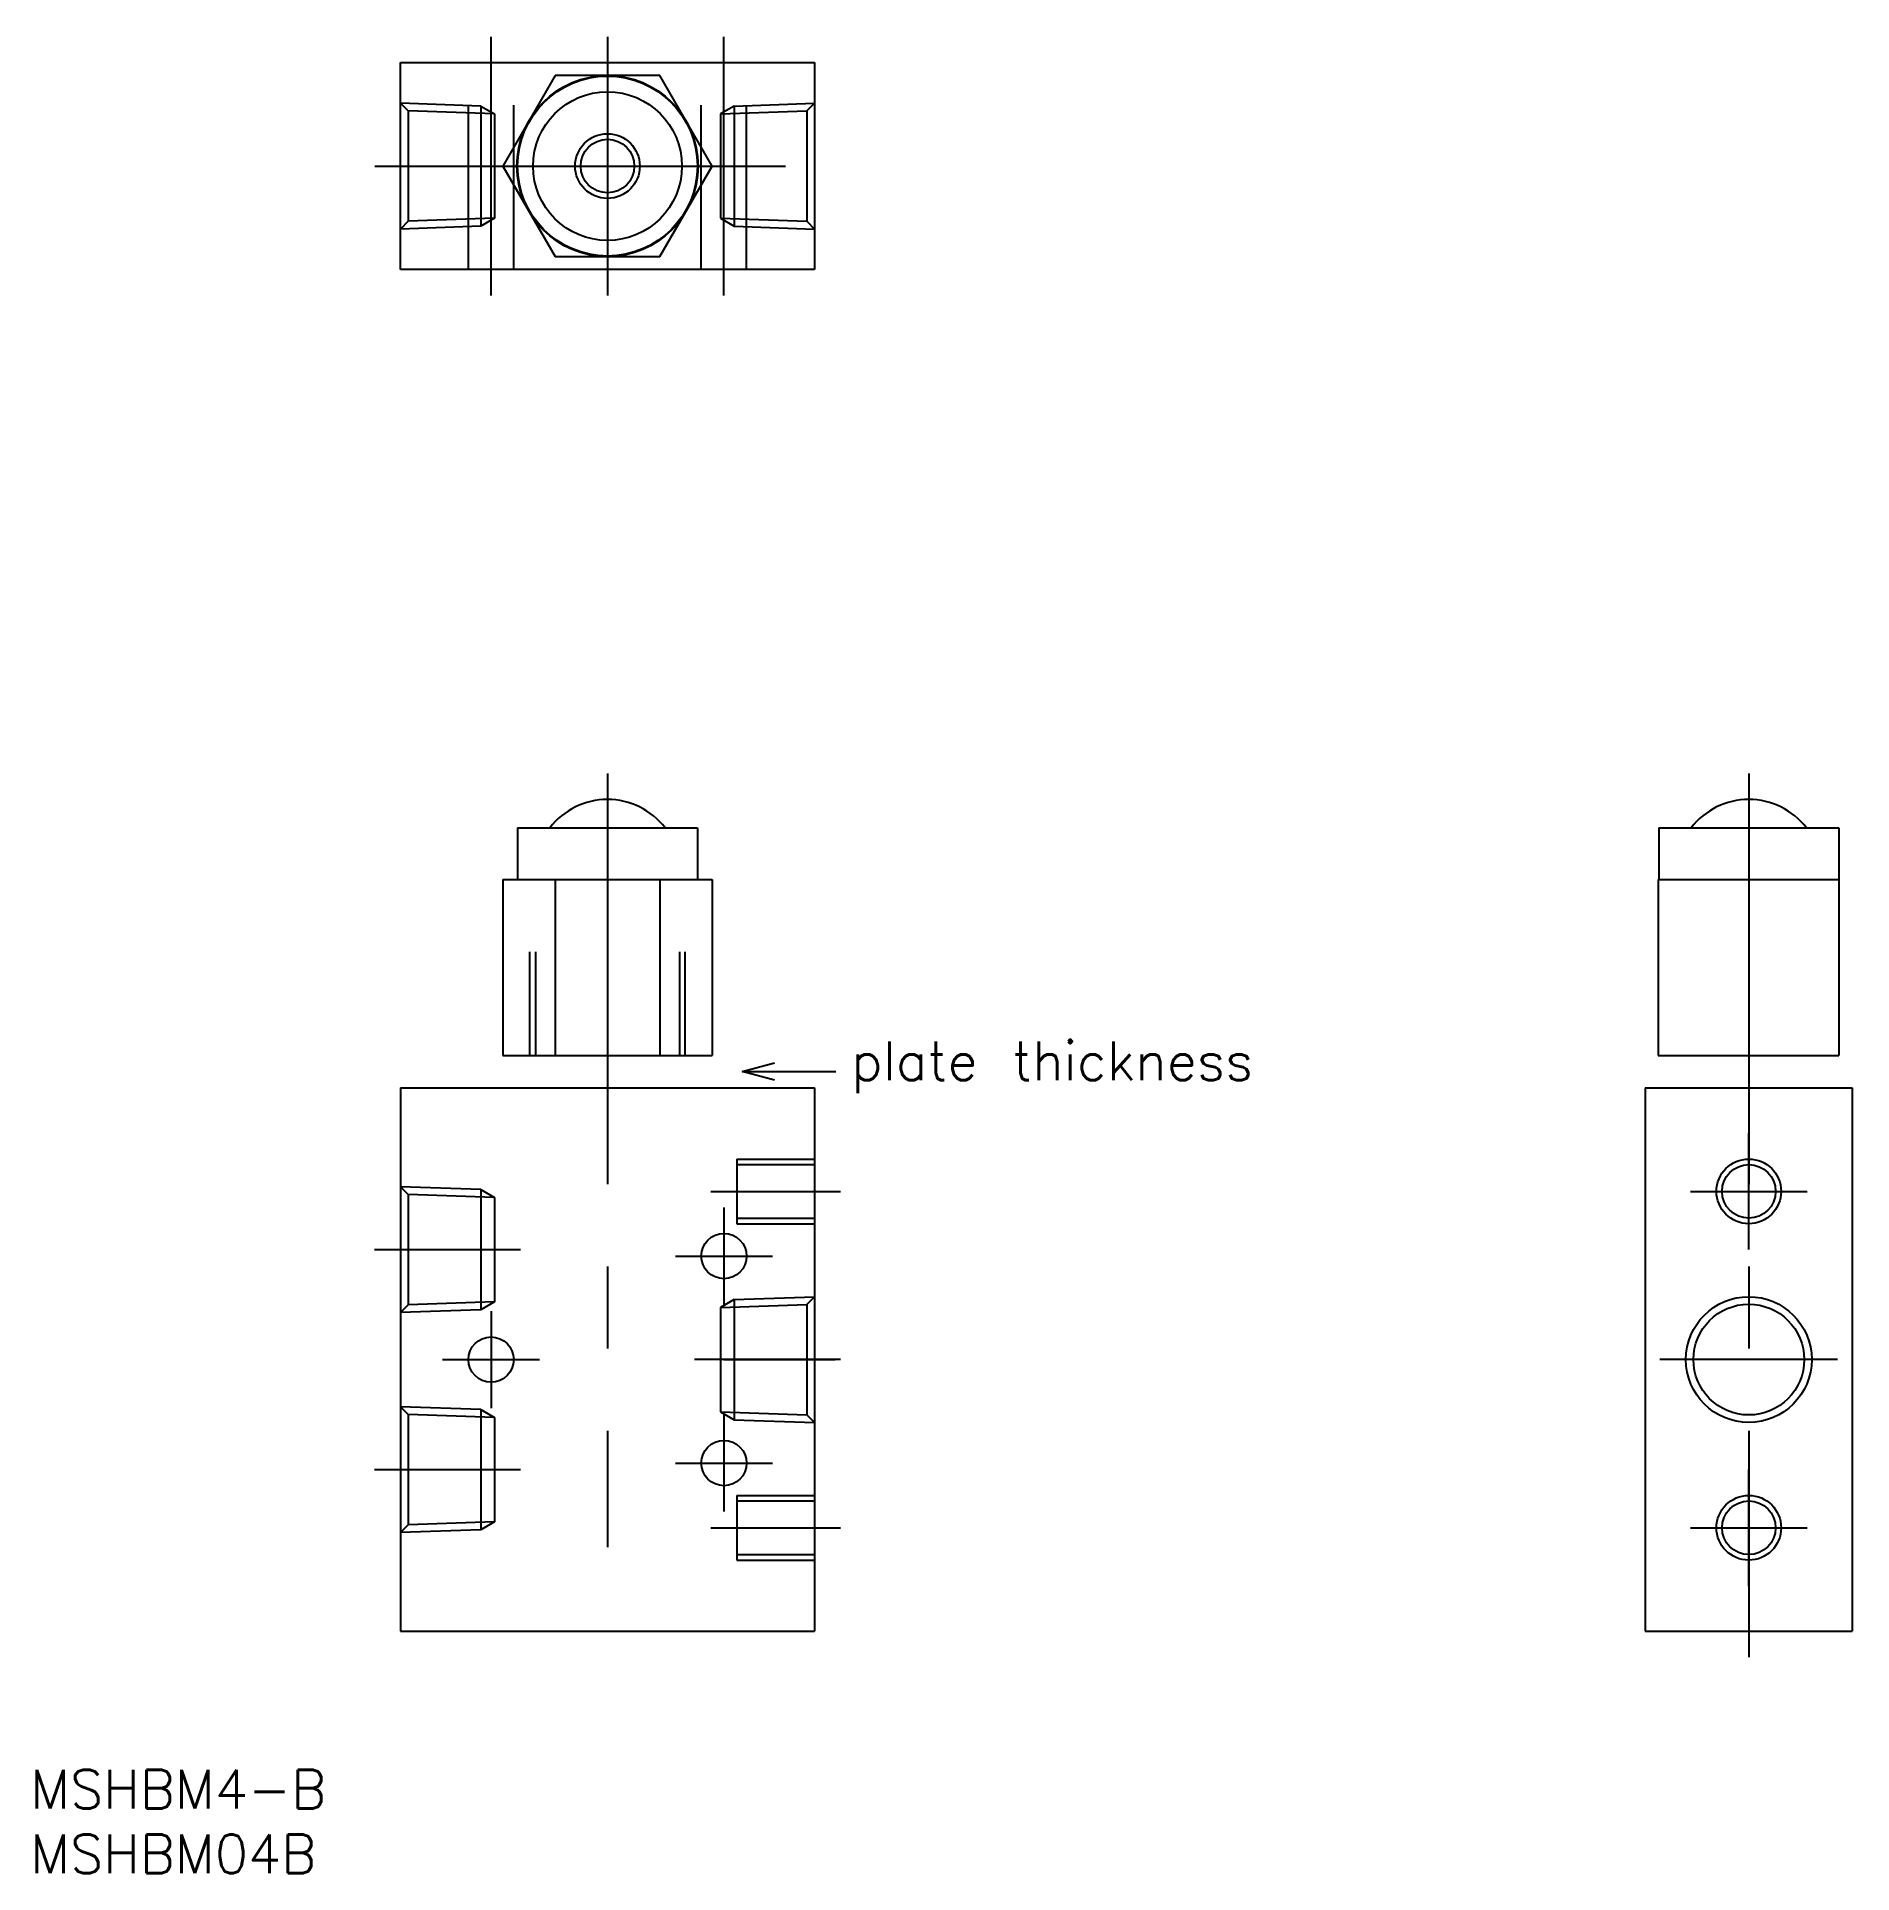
# Model space of a CAD drawing. Extents: x -44 to 96, y -27 to 115.
import ezdxf

# ---------------------------------------------------------------- set-up
doc = ezdxf.new("R2010")
doc.units = 0
doc.linetypes.add('CENTER', pattern=[50.8, 31.75, -6.35, 6.35, -6.35])
doc.linetypes.add('DASHED', pattern=[19.05, 12.7, -6.35])
doc.layers.get('0').update_dxf_attribs({"linetype": 'CONTINUOUS'})
doc.layers.add('CENTER', color=1, linetype='CENTER')
doc.styles.get("Standard").update_dxf_attribs({"font": 'txt.shx', "height": 3, "bigfont": 'bigfont.shx'})

# ---------------------------------------------------------------- blocks, each defined once
blk = doc.blocks.new('*U12')
at = {"color": 7, "linetype": 'CONTINUOUS'}
blk.add_text('MSHBM4-B', height=3, dxfattribs=at).set_placement((-44.63, -22.2))
blk = doc.blocks.new('*U13')
at = {"color": 7, "linetype": 'CONTINUOUS'}
blk.add_text('MSHBM04B', height=3, dxfattribs=at).set_placement((-44.63, -27.2))
blk = doc.blocks.new('*U23')
at = {"color": 7, "linetype": 'CONTINUOUS'}
blk.add_text('plate thickness', height=3, dxfattribs=at).set_placement((18.83, 34.09))
blk = doc.blocks.new('_OPEN30')
at = {"color": 0, "linetype": 'BYBLOCK'}
for p, q in [((-1, 0.268), (0, 0)), ((0, 0), (-1, -0.268)), ((0, 0), (-1, 0))]:
    blk.add_line(p, q, dxfattribs=at)
blk = doc.blocks.new('*U25')
at = {"color": 7, "linetype": 'CONTINUOUS'}
blk.add_lwpolyline([(12.9, 34.76), (17.65, 34.76)], dxfattribs=at)
at = {"color": 7, "linetype": 'CONTINUOUS', "xscale": 2.5, "yscale": 2.5, "zscale": 2.5, "rotation": 180}
blk.add_blockref('_OPEN30', (10.4, 34.76), dxfattribs=at)

msp = doc.modelspace()

# ---------------------------------------------------------------- linework, layer by layer
at = {"color": 7, "linetype": 'CONTINUOUS'}
for p, q in [((-16, 112.74), (16, 112.74)), ((-16, 96.74), (-16, 112.74)), ((16, 112.74), (16, 96.74)), ((-4.04, 111.74), (-8.08, 104.74)), ((4.04, 111.74), (-4.04, 111.74)), ((8.08, 104.74), (4.04, 111.74)), ((-8.08, 104.74), (-4.04, 97.74)), ((4.04, 97.74), (8.08, 104.74)), ((16, 96.74), (-16, 96.74)), ((-4.04, 97.74), (4.04, 97.74)), ((-6.95, 53.6), (6.95, 53.6)), ((-6.95, 53.6), (-6.95, 49.6)), ((6.95, 53.6), (6.95, 49.6)), ((81.27, 53.6), (95.17, 53.6)), ((81.27, 53.6), (81.27, 49.6)), ((95.17, 53.6), (95.17, 49.6)), ((-8.08, 49.6), (-8.08, 36)), ((-8.08, 49.6), (8.08, 49.6)), ((-4.04, 49.6), (-4.04, 36)), ((4.04, 49.6), (4.04, 36)), ((8.08, 49.6), (8.08, 36)), ((81.22, 49.6), (81.22, 36)), ((81.22, 49.6), (95.17, 49.6)), ((88.22, 49.6), (88.22, 36)), ((95.17, 49.6), (95.17, 36)), ((-8.08, 36), (8.08, 36)), ((81.22, 36), (95.17, 36)), ((-16, 33.5), (-16, 0)), ((-16, 33.5), (0, 33.5)), ((-16, 33.5), (-16, -8.5)), ((-16, 33.5), (0, 33.5)), ((0, 33.5), (16, 33.5)), ((16, 33.5), (16, 0)), ((16, 33.5), (16, -8.5)), ((80.22, 33.5), (80.22, -8.5)), ((80.22, 33.5), (88.22, 33.5)), ((88.22, 33.5), (96.22, 33.5)), ((96.22, 33.5), (96.22, -8.5)), ((-16, -8.5), (16, -8.5)), ((80.22, -8.5), (88.22, -8.5)), ((88.22, -8.5), (96.22, -8.5))]:
    msp.add_line(p, q, dxfattribs=at)
at = {"color": 3, "linetype": 'DASHED'}
for p, q in [((-10.75, 96.74), (-10.75, 112.74)), ((-7.25, 96.74), (-7.25, 112.74)), ((7.25, 96.74), (7.25, 112.74)), ((10.75, 96.74), (10.75, 112.74)), ((-9.8, 109.38), (-16, 109.6)), ((-15.4, 109), (-16, 109.6)), ((-9.8, 109.38), (-8.73, 108.77)), ((-9.8, 109.38), (-9.8, 100.09)), ((9.8, 109.38), (8.73, 108.77)), ((9.8, 109.38), (16, 109.6)), ((9.8, 109.38), (9.8, 100.09)), ((15.4, 109), (16, 109.6)), ((-8.73, 108.77), (-15.4, 109)), ((-15.4, 109), (-15.4, 100.48)), ((-8.73, 108.77), (-8.73, 100.71)), ((8.73, 108.77), (15.4, 109)), ((8.73, 108.77), (8.73, 100.71)), ((15.4, 109), (15.4, 100.48)), ((-15.4, 100.48), (-16, 99.87)), ((-9.8, 100.09), (-16, 99.87)), ((-8.73, 100.71), (-15.4, 100.48)), ((-8.73, 100.71), (-9.8, 100.09)), ((8.73, 100.71), (15.4, 100.48)), ((8.73, 100.71), (9.8, 100.09)), ((9.8, 100.09), (16, 99.87)), ((15.4, 100.48), (16, 99.87)), ((-6, 36), (-6, 44)), ((-5.57, 44), (-5.57, 36.01)), ((5.57, 44), (5.57, 36)), ((6, 36), (6, 44)), ((10, 28), (16, 28)), ((10, 28), (10, 23)), ((10, 27.57), (16, 27.57)), ((-9.8, 25.65), (-16, 25.86)), ((-15.4, 25.26), (-16, 25.86)), ((-9.8, 25.65), (-9.8, 16.35)), ((-8.73, 25.03), (-15.4, 25.26)), ((-15.4, 25.26), (-15.4, 16.74)), ((-8.73, 25.03), (-8.73, 16.97)), ((10, 23.43), (16, 23.43)), ((10, 23), (16, 23)), ((9.8, 17.15), (8.73, 16.53)), ((9.8, 17.15), (16, 17.36)), ((9.8, 17.15), (9.8, 7.85)), ((15.4, 16.76), (16, 17.36)), ((-15.4, 16.74), (-16, 16.14)), ((-9.8, 16.35), (-16, 16.14)), ((-8.73, 16.97), (-15.4, 16.74)), ((8.73, 16.53), (15.4, 16.76)), ((8.73, 16.53), (8.73, 8.47)), ((15.4, 16.76), (15.4, 8.24)), ((-9.8, 8.65), (-16, 8.86)), ((-15.4, 8.26), (-16, 8.86)), ((-9.8, 8.65), (-9.8, -0.65)), ((-8.73, 8.03), (-15.4, 8.26)), ((-15.4, 8.26), (-15.4, -0.26)), ((-8.73, 8.03), (-8.73, -0.03)), ((8.73, 8.47), (15.4, 8.24)), ((8.73, 8.47), (9.8, 7.85)), ((9.8, 7.85), (16, 7.64)), ((15.4, 8.24), (16, 7.64)), ((10, 2), (16, 2)), ((10, 2), (10, -3)), ((10, 1.57), (16, 1.57)), ((-15.4, -0.26), (-16, -0.86)), ((-9.8, -0.65), (-16, -0.86)), ((-8.73, -0.03), (-15.4, -0.26)), ((10, -2.57), (16, -2.57)), ((10, -3), (16, -3))]:
    msp.add_line(p, q, dxfattribs=at)
at = {"color": 3, "linetype": 'CONTINUOUS'}
for p, q in [((-9.8, 25.65), (-8.73, 25.03)), ((-8.73, 16.97), (-9.8, 16.35)), ((-9.8, 8.65), (-8.73, 8.03)), ((-8.73, -0.03), (-9.8, -0.65))]:
    msp.add_line(p, q, dxfattribs=at)
at = {"color": 7, "linetype": 'CONTINUOUS'}
for centre, radius in [((0, 104.74), 7), ((0, 104.74), 6.95), ((0, 104.74), 5.75), ((0, 104.74), 2.07), ((88.22, 25.5), 2.07), ((9, 20.5), 1.75), ((88.22, 12.5), 4.28), ((-9, 12.5), 1.75), ((9, 4.5), 1.75), ((88.22, -0.5), 2.07)]:
    msp.add_circle(centre, radius, dxfattribs=at)
at = {"color": 3, "linetype": 'CONTINUOUS'}
for centre, radius in [((0, 104.74), 2.5), ((88.22, 25.5), 2.5), ((88.22, 12.5), 4.86), ((88.22, -0.5), 2.5)]:
    msp.add_circle(centre, radius, dxfattribs=at)
at = {"color": 7, "linetype": 'CONTINUOUS'}
for centre in [(0, 50.17), (88.22, 50.17)]:
    msp.add_arc(centre, 5.62, 37.5092, 142.4908, dxfattribs=at)
at = {"layer": 'CENTER', "color": 1, "linetype": 'CENTER'}
for p, q in [((-9, 94.74), (-9, 114.74)), ((0, 114.74), (0, 94.74)), ((9, 94.74), (9, 114.74)), ((-17.99, 104.74), (17.99, 104.74)), ((0, 57.8), (0, -2)), ((88.22, 57.8), (88.22, -10.5)), ((88.22, 21), (88.22, 30)), ((8, 25.5), (18, 25.5)), ((9, 24.25), (9, 16.75)), ((83.72, 25.5), (92.72, 25.5)), ((-18, 21), (-6.73, 21)), ((5.25, 20.5), (12.75, 20.5)), ((-9, 16.25), (-9, 8.75)), ((-12.75, 12.5), (-5.25, 12.5)), ((18, 12.5), (6.73, 12.5)), ((9, 12.5), (17.6, 12.5)), ((95.08, 12.5), (81.35, 12.5)), ((9, 8.25), (9, 0.75)), ((5.25, 4.5), (12.75, 4.5)), ((-18, 4), (-6.73, 4)), ((88.22, -5), (88.22, 4)), ((8, -0.5), (18, -0.5)), ((83.72, -0.5), (92.72, -0.5))]:
    msp.add_line(p, q, dxfattribs=at)

# ---------------------------------------------------------------- block references
at = {"color": 7, "linetype": 'CONTINUOUS'}
for name in ['*U23', '*U25', '*U12', '*U13']:
    msp.add_blockref(name, (0, 0), dxfattribs=at)

doc.saveas('drawing.dxf')
